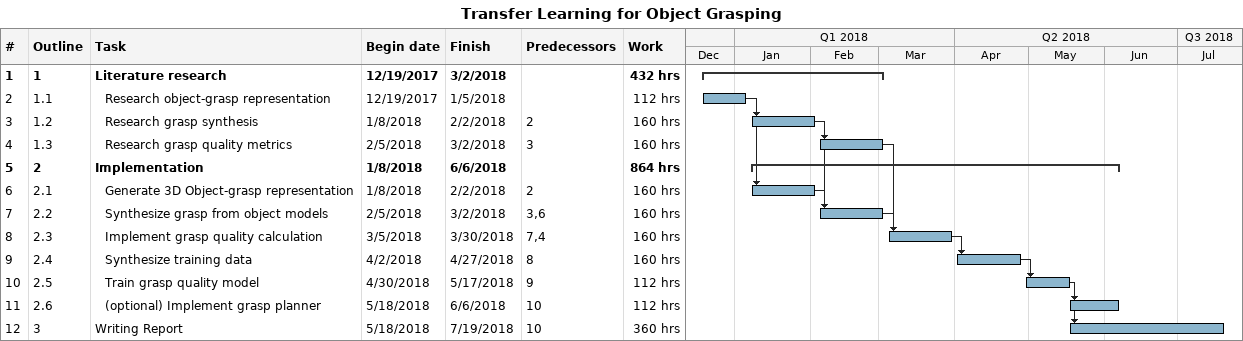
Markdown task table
Transfer Learning for Object Grasping

| ID | WBS | Task | Start | Finish | Predecessors | Work (h) |
|---|---|---|---|---|---|---|
| 1 | 1 | **Literature research** | 2017-12-19 | 2018-03-02 |  | 432 |
| 2 | 1.1 | Research object-grasp representation | 2017-12-19 | 2018-01-05 |  | 112 |
| 3 | 1.2 | Research grasp synthesis | 2018-01-08 | 2018-02-02 | 2 | 160 |
| 4 | 1.3 | Research grasp quality metrics | 2018-02-05 | 2018-03-02 | 3 | 160 |
| 5 | 2 | **Implementation** | 2018-01-08 | 2018-06-06 |  | 864 |
| 6 | 2.1 | Generate 3D Object-grasp representation | 2018-01-08 | 2018-02-02 | 2 | 160 |
| 7 | 2.2 | Synthesize grasp from object models | 2018-02-05 | 2018-03-02 | 3, 6 | 160 |
| 8 | 2.3 | Implement grasp quality calculation | 2018-03-05 | 2018-03-30 | 7, 4 | 160 |
| 9 | 2.4 | Synthesize training data | 2018-04-02 | 2018-04-27 | 8 | 160 |
| 10 | 2.5 | Train grasp quality model | 2018-04-30 | 2018-05-17 | 9 | 112 |
| 11 | 2.6 | (optional) Implement grasp planner | 2018-05-18 | 2018-06-06 | 10 | 112 |
| 12 | 3 | Writing Report | 2018-05-18 | 2018-07-19 | 10 | 360 |
